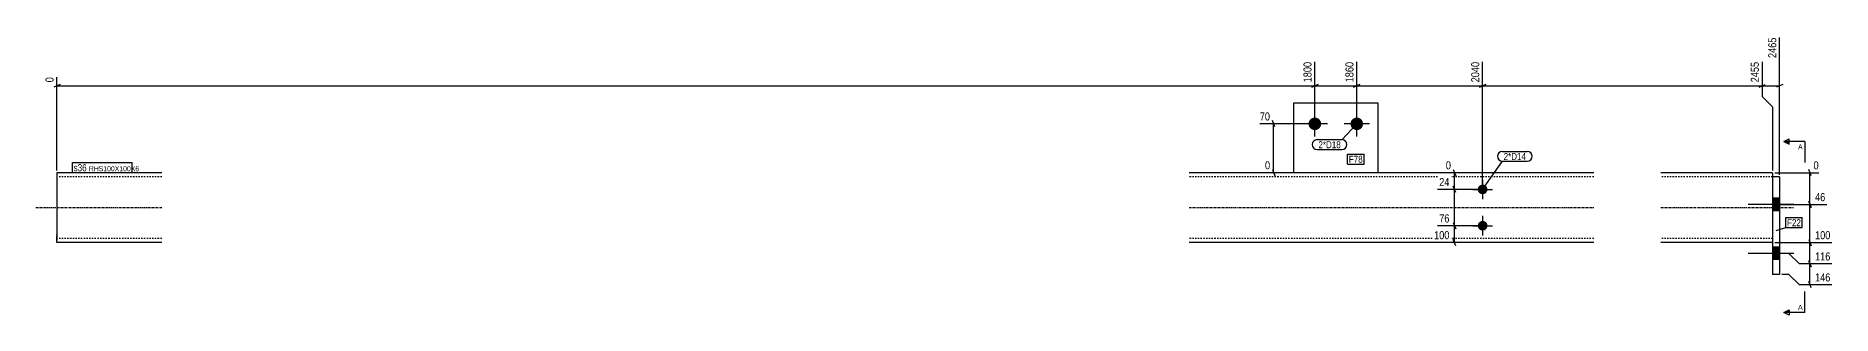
# Model space of a CAD drawing. Header units: millimetres. Extents: x 12 to 24169, y 5 to 905.
# Drawn here: x 21599 to 24169, y 7 to 407 of the extents above; entities that cross this region are included whole.
import ezdxf

# ---------------------------------------------------------------- set-up
doc = ezdxf.new("R2010")
doc.units = ezdxf.units.MM
doc.linetypes.add('DXK_LINE_DOT2', pattern=[3.9198, 1.9599, -1.9599])
doc.linetypes.add('DXK_LINE_DOT3', pattern=[5.9187, 2.979, -0.9799, 0.9799, -0.9799])
for name, color, linetype in [('MÅLSÆTNING', 7, 'Continuous'), ('STÅL', 7, 'Continuous'), ('TEKST', 7, 'Continuous')]:
    doc.layers.add(name, color=color, linetype=linetype)
doc.styles.add('Arial', font='ARIAL.TTF', dxfattribs={"height": 0.2})
doc.styles.add('Arial Narrow', font='ARIALN.TTF', dxfattribs={"height": 0.2})

msp = doc.modelspace()

# ---------------------------------------------------------------- hatches: boundary and pattern name
at = {"layer": 'STÅL', "linetype": 'Continuous'}
for points in [[(23419.8, 281.1), (23420, 282.9), (23420.5, 284.7), (23421.5, 286.3), (23422.7, 287.7), (23424.3, 288.8), (23426, 289.6), (23427.8, 290), (23429.7, 290), (23431.5, 289.6), (23433.3, 288.8), (23434.8, 287.7), (23436, 286.3), (23437, 284.7), (23437.6, 282.9), (23437.8, 281.1), (23437.6, 279.2), (23437, 277.4), (23436, 275.8), (23434.8, 274.4), (23433.3, 273.3), (23431.5, 272.5), (23429.7, 272.1), (23427.8, 272.1), (23426, 272.5), (23424.3, 273.3), (23422.7, 274.4), (23421.5, 275.8), (23420.5, 277.4), (23420, 279.2)], [(23479.8, 281.1), (23480, 282.9), (23480.5, 284.7), (23481.5, 286.3), (23482.7, 287.7), (23484.3, 288.8), (23486, 289.6), (23487.8, 290), (23489.7, 290), (23491.5, 289.6), (23493.3, 288.8), (23494.8, 287.7), (23496, 286.3), (23497, 284.7), (23497.6, 282.9), (23497.8, 281.1), (23497.6, 279.2), (23497, 277.4), (23496, 275.8), (23494.8, 274.4), (23493.3, 273.3), (23491.5, 272.5), (23489.7, 272.1), (23487.8, 272.1), (23486, 272.5), (23484.3, 273.3), (23482.7, 274.4), (23481.5, 275.8), (23480.5, 277.4), (23480, 279.2)], [(23668.8, 194.1, -1), (23668.8, 180.1, -1)], [(24083.8, 174.6), (24083.8, 156.6), (24093.8, 156.6), (24093.8, 174.6)], [(24083.8, 174.6), (24083.8, 156.6), (24093.8, 156.6), (24093.8, 174.6)], [(23668.8, 142.1, -1), (23668.8, 128.1, -1)], [(24083.8, 104.6), (24083.8, 86.6), (24093.8, 86.6), (24093.8, 104.6)], [(24083.8, 104.6), (24083.8, 86.6), (24093.8, 86.6), (24093.8, 104.6)]]:
    msp.add_hatch(color=96, dxfattribs=at).paths.add_polyline_path(points)

# ---------------------------------------------------------------- linework, layer by layer
at = {"layer": 'MÅLSÆTNING', "color": 7, "linetype": 'Continuous'}
for p, q in [((24093.8, 208.1), (24093.8, 404.5)), ((23428.8, 284.1), (23428.8, 369.7)), ((23488.8, 284.1), (23488.8, 369.7)), ((23668.8, 190.1), (23668.8, 369.7)), ((23668.8, 190.1), (23668.8, 369.7)), ((24068.8, 369.7), (24068.8, 320.4)), ((21633.3, 337.2), (21624.3, 333.6)), ((21628.8, 214.1), (21628.8, 347.8)), ((21628.8, 335.4), (23428.8, 335.4)), ((23424.3, 333.6), (23433.3, 337.2)), ((23484.3, 333.6), (23493.3, 337.2)), ((23673.3, 337.2), (23664.3, 333.6)), ((23664.3, 333.6), (23673.3, 337.2)), ((23668.8, 335.4), (24068.8, 335.4)), ((24064.3, 333.6), (24073.3, 337.2)), ((24064.3, 333.6), (24073.3, 337.2)), ((24068.8, 335.4), (24093.8, 335.4)), ((24098.3, 337.2), (24089.3, 333.6)), ((24068.8, 320.4), (24083.8, 305.4)), ((24068.8, 320.4), (24083.8, 305.4)), ((23371.6, 276.6), (23368, 285.6)), ((24083.8, 305.4), (24083.8, 214.1)), ((24083.8, 305.4), (24083.8, 214.1)), ((23425.8, 281.1), (23350, 281.1)), ((23369.8, 211.1), (23369.8, 281.1)), ((23395.8, 211.1), (23357.4, 211.1)), ((23368, 215.6), (23371.6, 206.6)), ((23649.5, 211.1), (23616.2, 211.1)), ((23626.8, 215.6), (23630.4, 206.6)), ((23628.6, 187.1), (23628.6, 211.1)), ((24086.8, 211.1), (24149.7, 211.1)), ((24139, 206.6), (24135.4, 215.6)), ((24137.2, 165.6), (24137.2, 211.1)), ((23665.8, 187.1), (23604.5, 187.1)), ((23665.8, 187.1), (23604.5, 187.1)), ((23630.4, 182.6), (23626.8, 191.6)), ((23630.4, 182.6), (23626.8, 191.6)), ((24086.8, 165.6), (24161.3, 165.6)), ((24086.8, 165.6), (24161.3, 165.6)), ((24135.4, 170.1), (24139, 161.1)), ((24139, 161.1), (24135.4, 170.1)), ((24137.2, 111.1), (24137.2, 165.6)), ((23665.8, 135.1), (23604.5, 135.1)), ((23626.8, 139.6), (23630.4, 130.6)), ((23628.6, 111.1), (23628.6, 135.1)), ((23649.8, 111.1), (23597.2, 111.1)), ((23630.4, 106.6), (23626.8, 115.6)), ((24086.8, 111.1), (24168.6, 111.1)), ((24086.8, 111.1), (24168.6, 111.1)), ((24135.4, 115.6), (24139, 106.6)), ((24135.4, 115.6), (24139, 106.6)), ((24137.2, 80.6), (24137.2, 111.1)), ((24107.2, 95.6), (24086.8, 95.6)), ((24107.2, 95.6), (24086.8, 95.6)), ((24122.2, 80.6), (24107.2, 95.6)), ((24122.2, 80.6), (24107.2, 95.6)), ((24168.6, 80.6), (24122.2, 80.6)), ((24168.6, 80.6), (24122.2, 80.6)), ((24139, 76.1), (24135.4, 85.1)), ((24135.4, 85.1), (24139, 76.1)), ((24137.2, 50.6), (24137.2, 80.6)), ((24107.2, 65.1), (24096.8, 65.1)), ((24122.2, 50.6), (24107.2, 65.1)), ((24139, 46.1), (24135.4, 55.1)), ((24168.6, 50.6), (24122.2, 50.6))]:
    msp.add_line(p, q, dxfattribs=at)
at = {"layer": 'STÅL', "color": 2, "linetype": 'Continuous'}
for p, q in [((23398.8, 311.1), (23518.8, 311.1)), ((23398.8, 211.1), (23398.8, 311.1)), ((23518.8, 311.1), (23518.8, 211.1)), ((21778.8, 211.1), (21628.8, 211.1)), ((21628.8, 211.1), (21628.8, 199.1)), ((23827.8, 211.1), (23248.8, 211.1)), ((24083.8, 211.1), (23923.8, 211.1)), ((24083.8, 210.1), (24083.8, 211.1)), ((24083.8, 210.1), (24083.8, 205.1)), ((21628.8, 199.1), (21628.8, 123.1)), ((24093.8, 205.1), (24083.8, 205.1)), ((24083.8, 205.1), (24083.8, 65.1)), ((24093.8, 205.1), (24093.8, 65.1)), ((21628.8, 123.1), (21628.8, 114.6)), ((21628.8, 112), (21628.8, 114.6)), ((21628.8, 111.1), (21628.8, 112)), ((21778.8, 111.1), (21628.8, 111.1)), ((23827.8, 111.1), (23248.8, 111.1)), ((24083.8, 111.1), (23923.8, 111.1)), ((24093.8, 65.1), (24083.8, 65.1))]:
    msp.add_line(p, q, dxfattribs=at)
at = {"layer": 'STÅL', "color": 96, "linetype": 'Continuous'}
for p, q in [((23428.8, 263.1), (23428.8, 299.1)), ((23488.8, 263.1), (23488.8, 299.1)), ((23446.8, 281.1), (23410.8, 281.1)), ((23506.8, 281.1), (23470.8, 281.1)), ((23654.8, 187.1), (23682.8, 187.1)), ((23668.8, 201.1), (23668.8, 173.1)), ((24114, 165.6), (24049, 165.6)), ((24114, 165.6), (24049, 165.6)), ((24093.8, 174.6), (24083.8, 174.6)), ((24093.8, 174.6), (24083.8, 174.6)), ((24093.8, 156.6), (24083.8, 156.6)), ((24093.8, 156.6), (24083.8, 156.6)), ((23654.8, 135.1), (23682.8, 135.1)), ((23668.8, 149.1), (23668.8, 121.1)), ((24093.8, 104.6), (24083.8, 104.6)), ((24093.8, 104.6), (24083.8, 104.6)), ((24114, 95.6), (24049, 95.6)), ((24114, 95.6), (24049, 95.6)), ((24093.8, 86.6), (24083.8, 86.6)), ((24093.8, 86.6), (24083.8, 86.6))]:
    msp.add_line(p, q, dxfattribs=at)
at = {"layer": 'STÅL', "color": 7, "linetype": 'DXK_LINE_DOT2'}
for p, q in [((23518.8, 211.1), (23398.8, 211.1)), ((21778.8, 205.1), (21628.8, 205.1)), ((23827.8, 205.1), (23248.8, 205.1)), ((24083.8, 205.1), (23923.8, 205.1)), ((24083.8, 205.1), (24083.8, 117.5)), ((21628.8, 118.8), (21628.8, 123.1)), ((21628.8, 118.5), (21628.8, 118.8)), ((21628.8, 117.5), (21628.8, 118.5)), ((21628.8, 117.1), (21628.8, 117.5)), ((21778.8, 117.1), (21628.8, 117.1)), ((21628.8, 114.6), (21628.8, 117.1)), ((23827.8, 117.1), (23248.8, 117.1)), ((24083.8, 117.1), (23923.8, 117.1)), ((24083.8, 117.1), (24083.8, 117.5)), ((24083.8, 117.1), (24083.8, 111.1))]:
    msp.add_line(p, q, dxfattribs=at)
at = {"layer": 'STÅL', "color": 7, "linetype": 'DXK_LINE_DOT3'}
for p, q in [((21598.8, 161.1), (21778.8, 161.1)), ((23248.8, 161.1), (23827.8, 161.1)), ((23923.8, 161.1), (24113.8, 161.1))]:
    msp.add_line(p, q, dxfattribs=at)

# ---------------------------------------------------------------- wipeouts: each hides what was drawn before it
at = {"color": 0}
for points in [[(23497.3, 225.3), (23497.3, 235.8), (23477.4, 235.8), (23477.4, 225.3)], [(23730.9, 229.3), (23730.9, 239.8), (23698.9, 239.8), (23698.9, 229.3)]]:
    msp.add_wipeout(points, dxfattribs=at).dxf.layer = 'TEKST'
at = {"color": 0, "linetype": 'Continuous'}
for points in [[(24126.8, 244.4), (24126.8, 251.9), (24120.1, 251.9), (24120.1, 244.4)], [(24126.8, 14.7), (24126.8, 22.2), (24120.1, 22.2), (24120.1, 14.7)]]:
    msp.add_wipeout(points, dxfattribs=at).dxf.layer = 'TEKST'

# ---------------------------------------------------------------- next in the draw order: hatches: boundary and pattern name
at = {"layer": 'TEKST', "linetype": 'Continuous'}
for points in [[(24107.3, 255.7), (24107.3, 251.9), (24099.8, 255.7)], [(24107.3, 14.7), (24107.3, 10.9), (24099.8, 10.9)]]:
    msp.add_hatch(color=30, dxfattribs=at).paths.add_polyline_path(points)

# ---------------------------------------------------------------- next in the draw order: linework, layer by layer
at = {"layer": 'TEKST', "color": 30, "linetype": 'Continuous'}
for p, q in [((24099.8, 255.7), (24107.3, 259.4)), ((24107.3, 251.9), (24107.3, 259.4)), ((24099.8, 255.7), (24107.3, 251.9)), ((24099.8, 10.9), (24107.3, 14.7)), ((24107.3, 7.2), (24099.8, 10.9)), ((24107.3, 14.7), (24107.3, 7.2))]:
    msp.add_line(p, q, dxfattribs=at)
at = {"layer": 'TEKST', "color": 7, "linetype": 'Continuous'}
for p, q in [((24129.8, 255.7), (24099.8, 255.7)), ((24129.8, 10.9), (24099.8, 10.9))]:
    msp.add_line(p, q, dxfattribs=at)

# ---------------------------------------------------------------- next in the draw order: texts
at = {"layer": 'TEKST', "color": 3, "linetype": 'Continuous', "style": 'Arial'}
for p in [(24120.1, 244.4), (24120.1, 14.7)]:
    msp.add_text('A', height=7.16, dxfattribs=at).set_placement(p)

# ---------------------------------------------------------------- next in the draw order: wipeouts: each hides what was drawn before it
at = {"color": 0, "linetype": 'Continuous'}
for points in [[(24091.4, 406.9), (24074.6, 406.9), (24074.6, 372.9), (24091.4, 372.9)], [(23426.4, 372.1), (23409.6, 372.1), (23409.6, 338.1), (23426.4, 338.1)], [(21626.4, 350.2), (21609.6, 350.2), (21609.6, 338.1), (21626.4, 338.1)], [(23367.1, 283.5), (23367.1, 300.3), (23347.6, 300.3), (23347.6, 283.5)], [(23367.1, 213.5), (23367.1, 230.3), (23355, 230.3), (23355, 213.5)], [(23625.9, 213.5), (23625.9, 230.3), (23613.8, 230.3), (23613.8, 213.5)], [(24152.1, 213.5), (24152.1, 230.3), (24139.9, 230.3), (24139.9, 213.5)], [(24161.6, 168), (24161.6, 184.8), (24142.1, 184.8), (24142.1, 168)], [(23623.7, 137.5), (23623.7, 154.3), (23604.3, 154.3), (23604.3, 137.5)], [(24168.9, 113.5), (24168.9, 130.3), (24142.1, 130.3), (24142.1, 113.5)], [(24168.9, 83), (24168.9, 99.8), (24142.1, 99.8), (24142.1, 83)], [(24168.9, 53), (24168.9, 69.8), (24142.1, 69.8), (24142.1, 53)]]:
    msp.add_wipeout(points, dxfattribs=at).dxf.layer = 'MÅLSÆTNING'
at = {"color": 0}
for points in [[(23497.3, 225.3), (23497.3, 235.8), (23477.4, 235.8), (23477.4, 225.3)], [(23730.9, 229.3), (23730.9, 239.8), (23698.9, 239.8), (23698.9, 229.3)], [(21671.3, 213.2), (21671.3, 223.7), (21652.8, 223.7), (21652.8, 213.2)], [(24124.2, 134.5), (24124.2, 145), (24104.4, 145), (24104.4, 134.5)]]:
    msp.add_wipeout(points, dxfattribs=at).dxf.layer = 'TEKST'

# ---------------------------------------------------------------- next in the draw order: linework, layer by layer
at = {"layer": 'MÅLSÆTNING', "color": 7, "linetype": 'Continuous'}
for p, q in [((23428.8, 284.1), (23428.8, 369.7)), ((24068.8, 369.7), (24068.8, 320.4)), ((23433.3, 337.2), (23424.3, 333.6)), ((23428.8, 335.4), (23488.8, 335.4))]:
    msp.add_line(p, q, dxfattribs=at)
at = {"layer": 'TEKST', "color": 7, "linetype": 'Continuous'}
for p, q in [((23475.6, 237.6), (23499.1, 237.6)), ((23475.6, 223.5), (23475.6, 237.6)), ((23499.1, 223.5), (23499.1, 237.6)), ((23697.1, 241.6), (23732.7, 241.6)), ((24129.8, 255.7), (24129.8, 225.7)), ((23475.6, 223.5), (23499.1, 223.5)), ((23668.8, 187.1), (23697.1, 227.5)), ((23697.1, 227.5), (23732.7, 227.5)), ((24129.8, 10.9), (24129.8, 40.9))]:
    msp.add_line(p, q, dxfattribs=at)
for centre, start, end in [((23697.1, 234.6), 90, 270), ((23732.7, 234.6), 270, 90)]:
    msp.add_arc(centre, 7.05, start, end, dxfattribs=at)

# ---------------------------------------------------------------- next in the draw order: texts
at = {"layer": 'MÅLSÆTNING', "color": 3, "linetype": 'Continuous', "style": 'Arial Narrow'}
for s, height, p in [('2465', 11.45, (24089, 375.3)), ('1800', 11.45, (23424, 340.5)), ('0', 11.5, (21624, 340.5))]:
    msp.add_text(s, height=height, rotation=90.0002, dxfattribs=at).set_placement(p)
for s, height, p in [('70', 11.45, (23350, 285.9)), ('0', 11.5, (23357.4, 215.9)), ('0', 11.5, (23616.2, 215.9)), ('0', 11.5, (24142.3, 215.9)), ('46', 11.45, (24144.5, 170.4)), ('100', 11.45, (24144.5, 115.9)), ('116', 11.45, (24144.5, 85.4)), ('146', 11.45, (24144.5, 55.4))]:
    msp.add_text(s, height=height, dxfattribs=at).set_placement(p)
at = {"layer": 'TEKST', "color": 3, "style": 'Arial Narrow'}
for s, p in [('F78', (23477.4, 225.3)), ('2*D14', (23698.9, 229.3))]:
    msp.add_text(s, height=10.02, dxfattribs=at).set_placement(p)

# ---------------------------------------------------------------- next in the draw order: wipeouts: each hides what was drawn before it
at = {"color": 0, "linetype": 'Continuous'}
msp.add_wipeout([(23623.7, 113.5), (23623.7, 130.3), (23597, 130.3), (23597, 113.5)], dxfattribs=at).dxf.layer = 'MÅLSÆTNING'
at = {"color": 0}
for points in [[(21671.3, 213.2), (21671.3, 223.7), (21652.8, 223.7), (21652.8, 213.2)], [(24124.2, 134.5), (24124.2, 145), (24104.4, 145), (24104.4, 134.5)]]:
    msp.add_wipeout(points, dxfattribs=at).dxf.layer = 'TEKST'

# ---------------------------------------------------------------- next in the draw order: linework, layer by layer
at = {"layer": 'MÅLSÆTNING', "color": 7, "linetype": 'Continuous'}
for p, q in [((23628.6, 135.1), (23628.6, 187.1)), ((23665.8, 135.1), (23604.5, 135.1)), ((23626.8, 139.6), (23630.4, 130.6))]:
    msp.add_line(p, q, dxfattribs=at)
at = {"layer": 'TEKST', "color": 7, "linetype": 'Continuous'}
for p, q in [((21651, 211.4), (21651, 225.5)), ((24088.9, 128.4), (24102.6, 132.7)), ((24102.6, 146.8), (24126, 146.8)), ((24102.6, 132.7), (24102.6, 146.8)), ((24102.6, 132.7), (24126, 132.7)), ((24126, 132.7), (24126, 146.8))]:
    msp.add_line(p, q, dxfattribs=at)

# ---------------------------------------------------------------- next in the draw order: texts
at = {"layer": 'MÅLSÆTNING', "color": 3, "linetype": 'Continuous', "style": 'Arial Narrow'}
for s, p in [('76', (23606.7, 139.9)), ('100', (23599.4, 115.9))]:
    msp.add_text(s, height=11.45, dxfattribs=at).set_placement(p)
at = {"layer": 'TEKST', "color": 3, "style": 'Arial Narrow'}
msp.add_text('F22', height=10.02, dxfattribs=at).set_placement((24104.4, 134.5))

# ---------------------------------------------------------------- next in the draw order: wipeouts: each hides what was drawn before it
at = {"color": 0, "linetype": 'Continuous'}
for points in [[(23486.4, 372.1), (23469.6, 372.1), (23469.6, 338.1), (23486.4, 338.1)], [(24066.4, 372.1), (24049.6, 372.1), (24049.6, 338.1), (24066.4, 338.1)]]:
    msp.add_wipeout(points, dxfattribs=at).dxf.layer = 'MÅLSÆTNING'
at = {"color": 0}
for points in [[(23465.9, 246.1), (23465.9, 256.6), (23433.9, 256.6), (23433.9, 246.1)], [(21734.8, 213.2), (21734.8, 220.7), (21674.5, 220.7), (21674.5, 213.2)]]:
    msp.add_wipeout(points, dxfattribs=at).dxf.layer = 'TEKST'

# ---------------------------------------------------------------- next in the draw order: linework, layer by layer
at = {"layer": 'MÅLSÆTNING', "color": 7, "linetype": 'Continuous'}
for p, q in [((23488.8, 284.1), (23488.8, 369.7)), ((23493.3, 337.2), (23484.3, 333.6)), ((23488.8, 335.4), (23668.8, 335.4))]:
    msp.add_line(p, q, dxfattribs=at)

# ---------------------------------------------------------------- next in the draw order: texts
at = {"layer": 'MÅLSÆTNING', "color": 3, "linetype": 'Continuous', "style": 'Arial Narrow'}
for s, p in [('1860', (23484, 340.5)), ('2455', (24064, 340.5))]:
    msp.add_text(s, height=11.45, rotation=90.0002, dxfattribs=at).set_placement(p)

# ---------------------------------------------------------------- next in the draw order: wipeouts: each hides what was drawn before it
at = {"color": 0, "linetype": 'Continuous'}
msp.add_wipeout([(23623.7, 189.5), (23623.7, 206.3), (23604.3, 206.3), (23604.3, 189.5)], dxfattribs=at).dxf.layer = 'MÅLSÆTNING'
at = {"color": 0}
for points in [[(23465.9, 246.1), (23465.9, 256.6), (23433.9, 256.6), (23433.9, 246.1)], [(21734.8, 213.2), (21734.8, 220.7), (21674.5, 220.7), (21674.5, 213.2)]]:
    msp.add_wipeout(points, dxfattribs=at).dxf.layer = 'TEKST'

# ---------------------------------------------------------------- next in the draw order: linework, layer by layer
at = {"layer": 'TEKST', "color": 7, "linetype": 'Continuous'}
for p, q in [((23432.1, 258.4), (23467.7, 258.4)), ((23488.8, 281.1), (23467.7, 258.4)), ((23432.1, 244.3), (23467.7, 244.3)), ((21651, 225.5), (21736.6, 225.5)), ((21651, 211.4), (21736.6, 211.4)), ((21736.6, 211.4), (21736.6, 225.5))]:
    msp.add_line(p, q, dxfattribs=at)
for centre, start, end in [((23432.1, 251.4), 90, 270), ((23467.7, 251.4), 270, 90)]:
    msp.add_arc(centre, 7.05, start, end, dxfattribs=at)

# ---------------------------------------------------------------- next in the draw order: texts
at = {"layer": 'MÅLSÆTNING', "color": 3, "linetype": 'Continuous', "style": 'Arial Narrow'}
msp.add_text('24', height=11.45, dxfattribs=at).set_placement((23606.7, 191.9))
at = {"layer": 'TEKST', "color": 3, "style": 'Arial Narrow'}
for s, height, p in [('2*D18', 10.02, (23433.9, 246.1)), ('s36', 10.02, (21652.8, 213.2)), ('RHS100X100X6', 7.158, (21674.5, 213.2))]:
    msp.add_text(s, height=height, dxfattribs=at).set_placement(p)

# ---------------------------------------------------------------- next in the draw order: wipeouts: each hides what was drawn before it
at = {"color": 0, "linetype": 'Continuous'}
msp.add_wipeout([(23666.4, 372.1), (23649.6, 372.1), (23649.6, 338.1), (23666.4, 338.1)], dxfattribs=at).dxf.layer = 'MÅLSÆTNING'

# ---------------------------------------------------------------- next in the draw order: texts
at = {"layer": 'MÅLSÆTNING', "color": 3, "linetype": 'Continuous', "style": 'Arial Narrow'}
msp.add_text('2040', height=11.45, rotation=90.0002, dxfattribs=at).set_placement((23664, 340.5))

doc.saveas('drawing.dxf')
